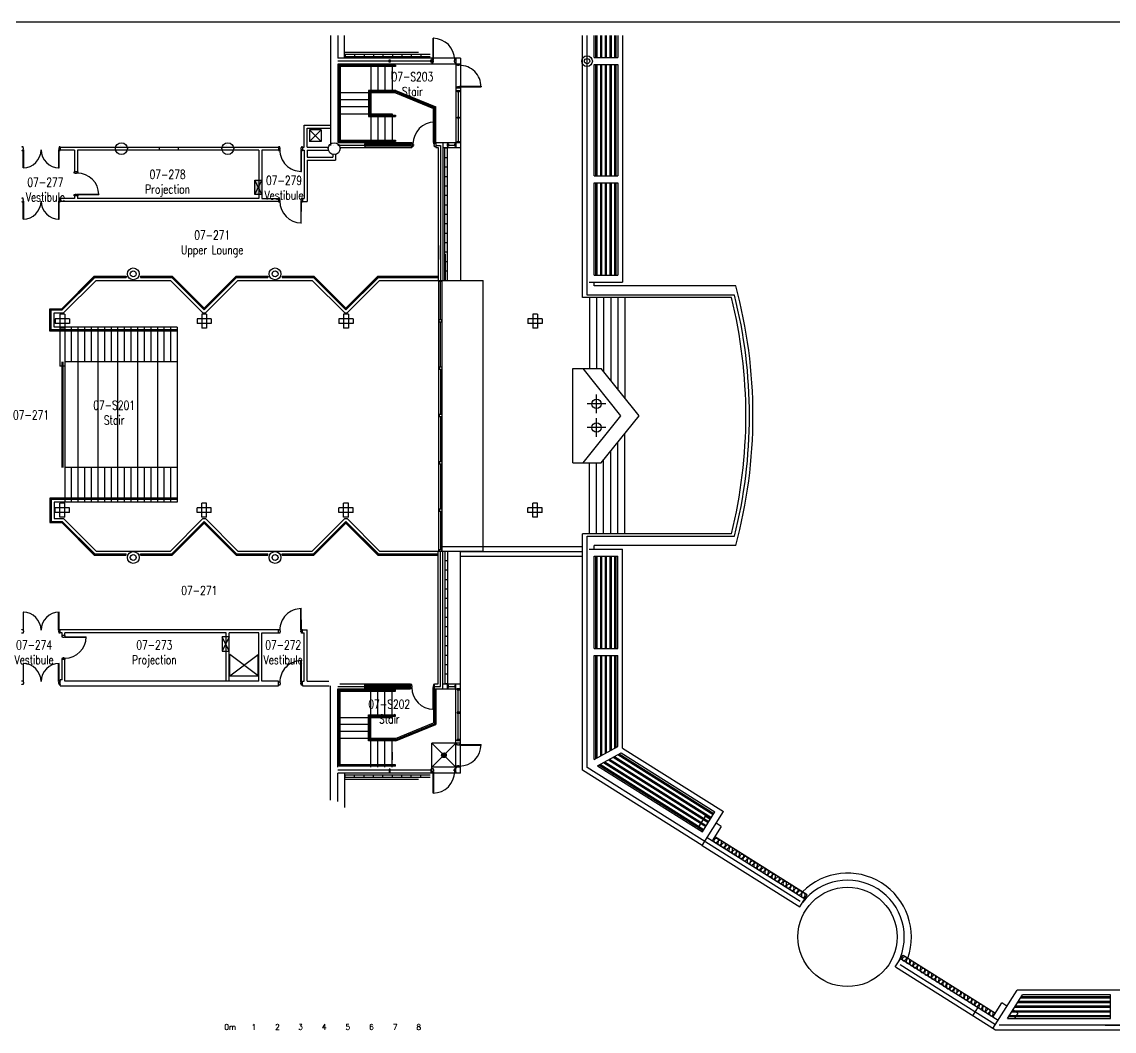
# Model space of a CAD drawing. Extents: x 11182 to 734459, y -1391328 to 152085.
# Drawn here: x 239527 to 285740, y -645199 to -602499 of the extents above; entities that cross this region are included whole.
import ezdxf
from ezdxf.enums import TextEntityAlignment as Align

# ---------------------------------------------------------------- set-up
doc = ezdxf.new("R2010")
doc.units = 0
doc.header["$LTSCALE"] = 500
doc.header["$MEASUREMENT"] = 0
doc.layers.add('0_Defpoints', color=106, linetype='CONTINUOUS', plot=False)
for name, color, linetype in [('0_room_data', 7, 'CONTINUOUS'), ('0_text', 7, 'CONTINUOUS'), ('1_Wall_Exist', 251, 'CONTINUOUS'), ('3_Text', 7, 'CONTINUOUS')]:
    doc.layers.add(name, color=color, linetype=linetype)
doc.styles.add('1_200', font='simplex.shx', dxfattribs={"width": 0.75, "height": 460})
doc.styles.get("Standard").update_dxf_attribs({"font": 'ROMANS', "height": 200})

# ---------------------------------------------------------------- blocks, each defined once
blk = doc.blocks.new('room_data')
at = {"layer": '3_Text', "style": '1_200', "width": 0.75}
for tag, p in [('ROOMNUM', (0, 0)), ('ROOMUSE', (0, -575))]:
    blk.add_attdef(tag, text='', height=345, dxfattribs=at).set_placement(p, align=Align.MIDDLE_CENTER)

msp = doc.modelspace()

# ---------------------------------------------------------------- linework, layer by layer
at = {"layer": '0_Defpoints'}
msp.add_lwpolyline([(214660, -602499), (326423, -602499), (326423, -673783), (214660, -673783)], close=True, dxfattribs=at)
at = {"layer": '1_Wall_Exist'}
for p, q in [((252590, -603078), (252590, -607736)), ((252890, -603078), (252890, -604036)), ((253179, -604036), (253179, -603078)), ((263240, -614161), (263240, -603078)), ((263440, -614061), (263440, -603078)), ((263740, -604011), (263740, -603078)), ((263803, -603078), (263803, -604011)), ((263853, -603078), (263853, -604011)), ((264003, -603078), (264003, -604011)), ((264053, -603078), (264053, -604011)), ((264203, -603078), (264203, -604011)), ((264253, -603078), (264253, -604011)), ((264403, -603078), (264403, -604011)), ((264453, -603078), (264453, -604011)), ((264603, -603078), (264603, -604011)), ((264653, -603078), (264653, -604011)), ((264740, -603078), (264740, -604011)), ((264940, -603078), (264940, -613511)), ((256950, -603196), (256925, -603196)), ((256925, -604136), (256925, -603196)), ((256950, -604110), (256950, -603196)), ((253179, -603786), (256304, -603786)), ((253179, -603786), (256304, -603786)), ((253179, -603861), (256804, -603861)), ((253179, -603961), (256804, -603961)), ((253204, -603861), (253204, -603961)), ((253604, -603861), (253604, -603961)), ((254004, -603861), (254004, -603961)), ((254404, -603861), (254404, -603961)), ((254804, -603861), (254804, -603961)), ((255204, -603861), (255204, -603961)), ((255604, -603861), (255604, -603961)), ((256004, -603861), (256004, -603961)), ((256404, -603861), (256404, -603961)), ((258090, -604036), (252890, -604036)), ((254278, -604161), (252890, -604161)), ((258090, -604286), (252890, -604286)), ((252890, -604286), (252890, -607610)), ((255340, -604336), (252940, -604336)), ((252940, -604336), (252940, -607560)), ((255340, -604361), (252965, -604361)), ((252965, -604361), (252965, -607535)), ((255340, -604386), (252990, -604386)), ((252990, -604386), (252990, -607510)), ((255062, -604161), (254278, -604161)), ((254290, -604286), (254290, -604336)), ((254290, -604386), (254290, -605398)), ((254590, -604286), (254590, -604336)), ((254590, -604386), (254590, -605398)), ((254890, -604286), (254890, -604336)), ((254890, -604386), (254890, -605398)), ((255062, -604212), (255062, -604110)), ((255062, -604110), (255112, -604110)), ((255112, -604212), (255062, -604212)), ((255112, -604110), (255112, -604212)), ((256824, -604161), (255112, -604161)), ((255190, -604286), (255190, -604336)), ((255190, -604386), (255190, -605398)), ((255340, -604336), (255340, -604386)), ((256824, -604212), (256824, -604110)), ((256824, -604110), (256874, -604110)), ((256874, -604212), (256824, -604212)), ((256874, -604036), (256874, -604286)), ((256925, -604085), (256874, -604085)), ((256874, -604085), (256874, -604098)), ((256874, -604110), (256874, -604212)), ((256874, -604225), (256874, -604237)), ((256874, -604237), (256925, -604237)), ((257890, -604286), (256874, -604286)), ((256925, -604110), (256950, -604110)), ((256941, -604136), (256925, -604136)), ((256925, -604237), (256925, -604187)), ((256925, -604187), (256941, -604187)), ((256941, -604187), (256941, -604136)), ((257839, -604136), (257823, -604136)), ((257823, -604136), (257823, -604187)), ((257823, -604187), (257839, -604187)), ((257890, -604085), (257839, -604085)), ((257839, -604085), (257839, -604136)), ((257839, -604187), (257839, -604238)), ((257839, -604238), (257890, -604238)), ((257890, -604036), (257890, -604286)), ((257890, -604098), (257890, -604085)), ((257890, -604238), (257890, -604225)), ((257890, -604286), (257890, -605302)), ((257913, -604337), (257913, -604286)), ((257913, -604286), (257926, -604286)), ((257964, -604337), (257913, -604337)), ((257964, -604353), (257964, -604337)), ((258015, -604353), (257964, -604353)), ((258066, -604337), (258015, -604337)), ((258015, -604337), (258015, -604353)), ((258053, -604286), (258066, -604286)), ((258066, -604286), (258066, -604337)), ((258090, -604036), (258090, -607810)), ((263740, -604011), (264740, -604011)), ((263740, -604311), (264740, -604311)), ((263740, -609011), (263740, -604311)), ((263803, -604311), (263803, -609011)), ((263853, -604311), (263853, -609011)), ((264003, -604311), (264003, -609011)), ((264053, -604311), (264053, -609011)), ((264203, -604311), (264203, -609011)), ((264253, -604311), (264253, -609011)), ((264403, -604311), (264403, -609011)), ((264453, -604311), (264453, -609011)), ((264603, -604311), (264603, -609011)), ((264653, -604311), (264653, -609011)), ((264740, -604311), (264740, -609011)), ((255190, -604924), (255190, -604606)), ((257890, -605302), (257890, -607810)), ((258090, -605302), (257890, -605302)), ((257913, -605302), (257913, -605251)), ((257913, -605251), (257964, -605251)), ((257926, -605302), (257913, -605302)), ((257964, -605251), (257964, -605235)), ((257964, -605235), (258015, -605235)), ((258015, -605235), (258015, -605251)), ((258015, -605251), (258955, -605251)), ((258040, -605251), (258040, -605226)), ((258040, -605226), (258955, -605226)), ((258066, -605302), (258053, -605302)), ((258066, -605251), (258066, -605302)), ((258954, -605226), (258955, -605251)), ((252940, -605498), (252890, -605498)), ((252940, -605798), (252890, -605798)), ((254190, -605498), (252990, -605498)), ((254190, -605798), (252990, -605798)), ((255350, -605398), (254190, -605398)), ((254190, -605398), (254190, -606498)), ((255345, -605423), (254215, -605423)), ((254215, -605423), (254215, -606473)), ((255340, -605448), (254240, -605448)), ((254240, -605448), (254240, -606448)), ((254240, -605498), (254290, -605498)), ((254240, -605798), (254290, -605798)), ((254290, -605448), (254290, -605498)), ((255330, -605498), (254290, -605498)), ((254290, -605498), (254290, -606398)), ((254590, -605448), (254590, -605498)), ((254890, -605448), (254890, -605498)), ((255190, -605448), (255190, -605498)), ((255330, -605498), (256940, -606165)), ((255340, -605448), (256990, -606132)), ((257015, -606115), (255345, -605423)), ((255350, -605398), (257040, -606098)), ((258090, -605416), (257890, -605416)), ((257939, -605466), (257939, -605416)), ((257939, -605416), (258040, -605416)), ((258040, -605466), (257939, -605466)), ((257990, -605466), (257990, -606531)), ((258040, -605416), (258040, -605466)), ((252940, -606098), (252890, -606098)), ((254190, -606098), (252990, -606098)), ((254240, -606098), (254290, -606098)), ((256940, -607610), (256940, -606165)), ((256990, -607610), (256990, -606132)), ((257015, -607610), (257015, -606115)), ((257040, -607610), (257040, -606098)), ((252890, -606398), (252940, -606398)), ((252990, -606398), (254190, -606398)), ((254190, -606498), (255340, -606498)), ((254215, -606473), (255340, -606473)), ((254290, -606398), (254240, -606398)), ((254240, -606448), (255340, -606448)), ((254290, -606398), (255190, -606398)), ((254290, -606398), (254290, -606448)), ((254290, -606498), (254290, -607510)), ((254590, -606398), (254590, -606448)), ((254590, -606498), (254590, -607510)), ((254890, -606398), (254890, -606448)), ((254890, -606498), (254890, -607510)), ((255190, -606398), (255190, -606448)), ((255190, -606498), (255190, -607510)), ((255340, -606448), (255340, -606498)), ((256964, -606746), (256989, -606745)), ((256964, -607659), (256964, -606745)), ((256989, -607685), (256989, -606745)), ((257939, -606581), (257939, -606531)), ((257939, -606531), (258040, -606531)), ((258040, -606581), (257939, -606581)), ((257990, -606581), (257990, -607560)), ((258040, -606531), (258040, -606581)), ((251477, -607799), (251477, -606874)), ((251477, -606874), (252590, -606874)), ((251602, -607799), (251602, -606999)), ((251602, -606999), (252590, -606999)), ((251690, -607061), (252190, -607561)), ((251690, -607561), (252190, -607061)), ((251690, -607061), (251690, -607561)), ((252190, -607061), (251690, -607061)), ((252190, -607061), (252190, -607561)), ((252190, -607561), (251690, -607561)), ((252890, -607610), (256024, -607610)), ((252940, -607560), (255340, -607560)), ((252965, -607535), (255340, -607535)), ((252990, -607510), (255340, -607510)), ((254040, -607610), (254040, -607810)), ((254040, -607761), (254040, -607659)), ((254040, -607659), (254090, -607659)), ((254090, -607659), (255974, -607659)), ((254090, -607659), (254090, -607761)), ((254290, -607560), (254290, -607610)), ((254590, -607560), (254590, -607610)), ((254890, -607560), (254890, -607610)), ((255190, -607560), (255190, -607610)), ((255340, -607510), (255340, -607560)), ((255974, -607761), (255974, -607659)), ((255974, -607659), (256024, -607659)), ((256024, -607610), (256024, -607810)), ((256024, -607647), (256024, -607634)), ((256024, -607634), (256075, -607634)), ((256024, -607659), (256024, -607761)), ((256075, -607634), (256075, -607685)), ((256075, -607685), (256091, -607685)), ((256091, -607685), (256091, -607736)), ((256940, -607610), (258090, -607610)), ((256989, -607659), (256964, -607659)), ((256973, -607736), (256973, -607685)), ((256973, -607685), (256989, -607685)), ((256989, -607634), (257040, -607634)), ((257040, -607610), (257040, -607810)), ((257040, -607634), (257040, -607647)), ((257340, -607610), (257340, -613436)), ((257529, -607610), (257529, -607810)), ((257529, -607761), (257529, -607659)), ((257529, -607659), (257579, -607659)), ((257579, -607659), (257579, -607761)), ((257840, -607761), (257840, -607659)), ((257840, -607659), (257890, -607659)), ((257890, -607659), (257890, -607761)), ((257939, -607610), (257939, -607560)), ((257939, -607560), (258040, -607560)), ((258040, -607610), (257939, -607610)), ((258040, -607560), (258040, -607610)), ((239578, -607785), (239527, -607785)), ((239527, -607785), (239527, -607798)), ((239527, -607925), (239527, -607937)), ((239527, -607937), (239578, -607937)), ((239578, -607836), (239578, -607785)), ((239594, -607836), (239578, -607836)), ((239578, -607937), (239578, -607887)), ((239578, -607887), (239594, -607887)), ((239578, -608674), (239578, -607912)), ((239578, -607912), (239599, -607912)), ((239594, -607887), (239594, -607836)), ((239599, -607912), (239599, -608674)), ((241102, -607912), (241081, -607912)), ((241081, -607912), (241081, -608674)), ((241102, -607836), (241085, -607836)), ((241085, -607836), (241085, -607887)), ((241085, -607887), (241102, -607887)), ((241153, -607785), (241102, -607785)), ((241102, -607785), (241102, -607836)), ((241102, -608674), (241102, -607887)), ((241102, -607938), (241153, -607938)), ((241152, -607799), (241152, -607924)), ((241152, -607799), (250386, -607799)), ((241752, -607924), (241152, -607924)), ((241153, -607798), (241153, -607785)), ((241153, -607938), (241153, -607925)), ((241752, -607924), (241752, -608845)), ((241877, -607924), (241877, -608845)), ((249552, -607924), (241877, -607924)), ((245340, -607799), (245340, -607924)), ((246140, -607799), (246140, -607924)), ((249552, -607924), (249552, -609974)), ((250386, -607924), (249677, -607924)), ((249677, -607924), (249677, -609974)), ((250437, -607785), (250386, -607785)), ((250386, -607785), (250386, -607798)), ((250386, -607799), (250386, -607924)), ((250386, -607925), (250386, -607937)), ((250386, -607937), (250437, -607937)), ((250437, -607836), (250437, -607785)), ((250453, -607836), (250437, -607836)), ((250437, -607937), (250437, -607887)), ((250437, -607887), (250453, -607887)), ((250453, -607887), (250453, -607836)), ((251352, -607912), (251326, -607912)), ((251326, -607912), (251326, -608826)), ((251352, -607836), (251335, -607836)), ((251335, -607836), (251335, -607887)), ((251335, -607887), (251352, -607887)), ((251402, -607785), (251352, -607785)), ((251352, -607785), (251352, -607836)), ((251352, -608826), (251352, -607887)), ((251352, -607938), (251402, -607938)), ((251402, -607798), (251402, -607785)), ((251402, -607799), (251477, -607799)), ((251402, -607799), (251402, -607924)), ((251402, -607924), (251477, -607924)), ((251402, -607938), (251402, -607925)), ((251477, -607924), (251477, -609974)), ((251602, -607799), (252513, -607799)), ((251602, -607924), (251602, -608224)), ((251602, -607924), (252513, -607924)), ((252677, -608108), (252677, -608224)), ((252802, -608108), (252802, -608349)), ((252890, -607710), (254040, -607710)), ((252978, -607810), (256024, -607810)), ((255974, -607761), (254040, -607761)), ((254090, -607710), (255974, -607710)), ((256024, -607761), (255974, -607761)), ((256024, -607787), (256024, -607774)), ((256075, -607787), (256024, -607787)), ((256091, -607736), (256075, -607736)), ((256075, -607736), (256075, -607787)), ((256989, -607736), (256973, -607736)), ((256989, -607786), (256989, -607736)), ((257040, -607786), (256989, -607786)), ((257040, -607735), (257240, -607735)), ((257040, -607774), (257040, -607786)), ((257040, -607810), (257140, -607810)), ((257140, -607810), (257140, -613436)), ((257240, -607735), (257240, -613436)), ((257340, -607810), (258090, -607810)), ((257429, -613436), (257429, -607810)), ((257429, -607836), (257529, -607836)), ((257579, -607761), (257529, -607761)), ((257529, -613436), (257529, -607810)), ((257579, -607710), (257840, -607710)), ((257890, -607761), (257840, -607761)), ((258090, -607810), (258090, -613436)), ((251602, -608224), (252677, -608224)), ((251602, -608349), (252802, -608349)), ((251602, -608349), (251602, -610099)), ((257429, -608236), (257529, -608236)), ((239599, -608674), (239578, -608674)), ((241081, -608674), (241102, -608674)), ((241738, -608896), (241738, -608845)), ((241738, -608845), (241751, -608845)), ((241789, -608896), (241738, -608896)), ((241877, -608845), (241752, -608845)), ((241789, -608912), (241789, -608896)), ((241840, -608912), (241789, -608912)), ((241891, -608896), (241840, -608896)), ((241840, -608896), (241840, -608912)), ((241878, -608845), (241891, -608845)), ((241891, -608845), (241891, -608896)), ((251326, -608826), (251352, -608826)), ((257429, -608636), (257529, -608636)), ((257429, -609036), (257529, -609036)), ((263740, -609011), (264740, -609011)), ((249377, -609799), (249377, -609199)), ((249377, -609199), (249677, -609199)), ((249677, -609799), (249377, -609199)), ((249377, -609799), (249677, -609199)), ((249677, -609199), (249677, -609799)), ((257429, -609436), (257529, -609436)), ((263740, -609311), (264740, -609311)), ((263740, -613211), (263740, -609311)), ((263803, -609311), (263803, -613211)), ((263853, -609311), (263853, -613211)), ((264003, -609311), (264003, -613211)), ((264053, -609311), (264053, -613211)), ((264203, -609311), (264203, -613211)), ((264253, -609311), (264253, -613211)), ((264403, -609311), (264403, -613211)), ((264453, -609311), (264453, -613211)), ((264603, -609311), (264603, -613211)), ((264653, -609311), (264653, -613211)), ((264740, -609311), (264740, -613211)), ((239578, -609960), (239527, -609960)), ((239527, -609960), (239527, -609973)), ((239578, -610011), (239578, -609960)), ((239594, -610011), (239578, -610011)), ((239594, -610062), (239594, -610011)), ((241102, -610011), (241085, -610011)), ((241085, -610011), (241085, -610062)), ((241152, -609960), (241102, -609960)), ((241102, -609960), (241102, -610011)), ((241152, -609973), (241152, -609960)), ((241752, -609974), (241152, -609974)), ((241152, -609974), (241152, -610099)), ((241739, -609861), (241739, -609810)), ((241739, -609810), (241789, -609810)), ((241752, -609861), (241739, -609861)), ((241752, -609861), (241752, -609974)), ((241877, -609861), (241752, -609861)), ((241789, -609810), (241789, -609794)), ((241789, -609794), (241840, -609794)), ((241840, -609794), (241840, -609810)), ((241840, -609810), (242780, -609810)), ((241866, -609810), (241866, -609785)), ((241866, -609785), (242780, -609785)), ((241877, -609861), (241877, -609974)), ((249552, -609974), (241877, -609974)), ((241891, -609861), (241878, -609861)), ((241891, -609810), (241891, -609861)), ((242780, -609785), (242780, -609810)), ((249677, -609799), (249377, -609799)), ((249677, -609974), (250386, -609974)), ((250437, -609960), (250386, -609960)), ((250386, -609960), (250386, -609973)), ((250386, -609974), (250386, -610099)), ((250437, -610011), (250437, -609960)), ((250453, -610011), (250437, -610011)), ((250453, -610061), (250453, -610011)), ((251352, -610011), (251335, -610011)), ((251335, -610011), (251335, -610062)), ((251402, -609960), (251352, -609960)), ((251352, -609960), (251352, -610011)), ((251402, -609973), (251402, -609960)), ((251402, -609974), (251402, -610099)), ((251402, -609974), (251477, -609974)), ((257429, -609836), (257529, -609836)), ((239527, -610100), (239527, -610112)), ((239527, -610112), (239578, -610112)), ((239578, -610112), (239578, -610062)), ((239578, -610062), (239594, -610062)), ((239578, -610849), (239578, -610087)), ((239578, -610087), (239599, -610087)), ((239599, -610087), (239599, -610849)), ((241102, -610087), (241080, -610087)), ((241080, -610087), (241080, -610849)), ((241085, -610062), (241102, -610062)), ((241102, -610849), (241102, -610062)), ((241102, -610113), (241152, -610113)), ((250386, -610099), (241152, -610099)), ((241152, -610113), (241152, -610100)), ((250386, -610099), (250386, -610112)), ((250386, -610112), (250437, -610112)), ((250437, -610112), (250437, -610061)), ((250437, -610061), (250453, -610061)), ((251352, -610087), (251326, -610087)), ((251326, -610087), (251326, -611001)), ((251335, -610062), (251352, -610062)), ((251351, -611001), (251352, -610062)), ((251352, -610113), (251402, -610113)), ((251402, -610099), (251602, -610099)), ((251402, -610113), (251402, -610100)), ((257429, -610236), (257529, -610236)), ((239599, -610849), (239578, -610849)), ((241080, -610849), (241102, -610849)), ((257429, -610636), (257529, -610636)), ((251326, -611001), (251351, -611001)), ((257429, -611036), (257529, -611036)), ((257429, -611436), (257529, -611436)), ((257429, -611836), (257529, -611836)), ((257240, -612555), (257240, -611955)), ((257240, -612555), (257240, -611955)), ((257429, -612236), (257529, -612236)), ((257429, -612636), (257529, -612636)), ((257440, -612324), (257440, -613436)), ((257429, -613036), (257529, -613036)), ((263740, -613211), (264740, -613211)), ((241217, -614636), (242592, -613261)), ((241228, -614661), (242603, -613286)), ((241238, -614686), (242613, -613311)), ((241290, -614811), (242665, -613436)), ((242592, -613261), (243940, -613261)), ((242603, -613286), (243940, -613286)), ((242613, -613311), (243940, -613311)), ((242665, -613436), (245815, -613436)), ((243940, -613261), (243940, -613311)), ((244540, -613261), (244540, -613311)), ((244540, -613261), (245887, -613261)), ((244540, -613286), (245877, -613286)), ((244540, -613311), (245867, -613311)), ((247190, -614811), (245815, -613436)), ((247240, -614685), (245867, -613311)), ((245877, -613286), (247240, -614649)), ((247240, -614614), (245887, -613261)), ((247240, -614614), (248592, -613261)), ((247240, -614649), (248603, -613286)), ((247240, -614685), (248613, -613311)), ((247290, -614811), (248665, -613436)), ((248592, -613261), (249940, -613261)), ((248603, -613286), (249940, -613286)), ((248613, -613311), (249940, -613311)), ((248665, -613436), (251815, -613436)), ((249940, -613261), (249940, -613311)), ((250540, -613261), (250540, -613311)), ((250540, -613261), (251887, -613261)), ((250540, -613286), (251877, -613286)), ((250540, -613311), (251867, -613311)), ((253190, -614811), (251815, -613436)), ((253240, -614685), (251867, -613311)), ((251877, -613286), (253240, -614649)), ((253240, -614614), (251887, -613261)), ((253240, -614614), (254592, -613261)), ((253240, -614649), (254603, -613286)), ((253240, -614685), (254613, -613311)), ((253290, -614811), (254665, -613436)), ((254592, -613261), (257140, -613261)), ((254603, -613286), (257140, -613286)), ((254613, -613311), (257140, -613311)), ((254665, -613436), (257140, -613436)), ((257140, -613436), (257340, -613436)), ((257165, -624886), (257165, -613436)), ((257189, -613486), (257189, -613436)), ((257189, -613436), (257291, -613436)), ((257291, -613486), (257189, -613486)), ((257240, -615111), (257240, -613486)), ((257291, -613436), (257291, -613486)), ((257315, -624886), (257315, -613436)), ((257340, -613436), (258090, -613436)), ((257440, -613436), (259040, -613436)), ((259040, -624886), (259040, -613436)), ((263532, -613511), (264940, -613511)), ((263740, -613671), (263740, -613511)), ((269730, -613671), (263740, -613671)), ((269547, -614161), (263240, -614161)), ((269677, -614061), (263440, -614061)), ((263540, -614161), (263540, -617161)), ((263840, -614161), (263840, -617161)), ((264140, -614161), (264140, -617286)), ((264440, -614161), (264440, -617661)), ((264740, -614161), (264740, -618036)), ((265040, -614161), (265040, -618411)), ((240715, -614636), (241217, -614636)), ((240715, -615586), (240715, -614636)), ((240740, -615561), (240740, -614661)), ((240740, -614661), (241228, -614661)), ((240765, -614686), (241238, -614686)), ((240765, -615536), (240765, -614686)), ((240890, -614811), (241290, -614811)), ((240890, -615411), (240890, -614811)), ((240940, -615061), (240940, -615261)), ((241540, -615061), (240940, -615061)), ((240940, -615061), (240940, -615261)), ((241140, -614861), (241140, -615461)), ((241340, -614861), (241140, -614861)), ((241340, -614861), (241340, -615461)), ((241540, -615061), (241540, -615261)), ((246940, -615061), (246940, -615261)), ((247540, -615061), (246940, -615061)), ((246940, -615061), (246940, -615261)), ((247140, -614861), (247140, -615461)), ((247340, -614861), (247140, -614861)), ((247190, -614811), (247290, -614811)), ((247340, -614861), (247340, -615461)), ((247540, -615061), (247540, -615261)), ((252940, -615061), (252940, -615261)), ((253540, -615061), (252940, -615061)), ((252940, -615061), (252940, -615261)), ((253140, -614861), (253140, -615461)), ((253340, -614861), (253140, -614861)), ((253190, -614811), (253290, -614811)), ((253340, -614861), (253340, -615461)), ((253540, -615061), (253540, -615261)), ((260940, -615061), (260940, -615261)), ((261540, -615061), (260940, -615061)), ((260940, -615061), (260940, -615261)), ((261140, -614861), (261140, -615461)), ((261340, -614861), (261140, -614861)), ((261340, -614861), (261340, -615461)), ((261540, -615061), (261540, -615261)), ((246100, -615536), (240765, -615536)), ((246100, -615411), (240890, -615411)), ((241540, -615261), (240940, -615261)), ((241140, -615461), (241140, -617061)), ((241340, -615461), (241140, -615461)), ((241340, -615411), (241340, -622827)), ((241340, -615461), (241340, -617061)), ((241620, -615411), (241620, -616887)), ((241900, -615411), (241900, -616887)), ((242180, -615411), (242180, -616887)), ((242460, -615411), (242460, -616887)), ((242740, -615411), (242740, -616887)), ((243020, -615411), (243020, -616887)), ((243300, -615411), (243300, -616887)), ((243580, -615411), (243580, -616887)), ((243860, -615411), (243860, -616887)), ((244140, -615411), (244140, -616887)), ((244420, -615411), (244420, -616887)), ((244700, -615411), (244700, -616887)), ((244980, -615411), (244980, -616887)), ((245260, -615411), (245260, -616887)), ((245540, -615411), (245540, -616887)), ((245820, -615411), (245820, -616887)), ((246100, -615411), (246100, -622827)), ((247540, -615261), (246940, -615261)), ((247340, -615461), (247140, -615461)), ((253540, -615261), (252940, -615261)), ((253340, -615461), (253140, -615461)), ((257189, -615211), (257189, -615111)), ((257291, -615111), (257189, -615111)), ((257291, -615211), (257189, -615211)), ((257240, -617111), (257240, -615211)), ((257291, -615211), (257291, -615111)), ((261540, -615261), (260940, -615261)), ((261340, -615461), (261140, -615461)), ((246100, -615586), (240715, -615586)), ((246100, -615561), (240740, -615561)), ((241215, -616887), (241215, -621352)), ((241240, -616887), (241240, -621352)), ((241265, -616887), (241265, -621352)), ((246100, -616887), (241340, -616887)), ((241900, -616887), (241900, -621352)), ((242740, -616887), (242740, -621352)), ((243580, -616887), (243580, -621352)), ((244420, -616887), (244420, -621352)), ((245260, -616887), (245260, -621352)), ((241340, -617061), (241140, -617061)), ((257291, -617111), (257189, -617111)), ((257189, -617111), (257189, -617211)), ((257291, -617211), (257189, -617211)), ((257240, -617211), (257240, -619111)), ((257291, -617111), (257291, -617211)), ((262840, -617161), (264040, -617161)), ((262840, -621161), (262840, -617161)), ((264871, -619161), (263271, -617161)), ((265640, -619161), (264040, -617161)), ((263840, -619053), (263840, -618270)), ((264231, -618661), (263448, -618661)), ((257291, -619111), (257189, -619111)), ((257189, -619111), (257189, -619211)), ((257291, -619211), (257189, -619211)), ((257240, -619211), (257240, -621111)), ((257291, -619111), (257291, -619211)), ((263271, -621161), (264871, -619161)), ((264040, -621161), (265640, -619161)), ((246100, -619453), (246100, -619453)), ((264231, -619661), (263448, -619661)), ((263840, -620053), (263840, -619270)), ((265040, -624161), (265040, -619911)), ((264740, -624161), (264740, -620286)), ((264140, -624161), (264140, -621036)), ((264440, -624161), (264440, -620661)), ((246100, -621352), (241340, -621352)), ((241620, -621352), (241620, -622827)), ((241900, -621352), (241900, -622827)), ((242180, -621352), (242180, -622827)), ((242460, -621352), (242460, -622827)), ((242740, -621352), (242740, -622827)), ((243020, -621352), (243020, -622827)), ((243300, -621352), (243300, -622827)), ((243580, -621352), (243580, -622827)), ((243860, -621352), (243860, -622827)), ((244140, -621352), (244140, -622827)), ((244420, -621352), (244420, -622827)), ((244700, -621352), (244700, -622827)), ((244980, -621352), (244980, -622827)), ((245260, -621352), (245260, -622827)), ((245540, -621352), (245540, -622827)), ((245820, -621352), (245820, -622827)), ((257291, -621111), (257189, -621111)), ((257189, -621111), (257189, -621211)), ((257291, -621211), (257189, -621211)), ((257240, -621211), (257240, -623111)), ((257291, -621111), (257291, -621211)), ((262840, -621161), (264040, -621161)), ((263540, -624161), (263540, -621161)), ((263840, -624161), (263840, -621161)), ((240715, -622652), (240715, -623686)), ((246100, -622652), (240715, -622652)), ((246100, -622677), (240740, -622677)), ((240740, -622677), (240740, -623661)), ((240765, -622702), (240765, -623636)), ((246100, -622702), (240765, -622702)), ((246100, -622827), (240890, -622827)), ((240890, -622827), (240890, -623511)), ((241140, -623461), (241140, -622861)), ((241340, -622861), (241140, -622861)), ((241340, -623461), (241340, -622861)), ((247140, -623461), (247140, -622861)), ((247340, -622861), (247140, -622861)), ((247340, -623461), (247340, -622861)), ((253140, -623461), (253140, -622861)), ((253340, -622861), (253140, -622861)), ((253340, -623461), (253340, -622861)), ((261140, -623461), (261140, -622861)), ((261340, -622861), (261140, -622861)), ((261340, -623461), (261340, -622861)), ((240940, -623261), (240940, -623061)), ((241540, -623061), (240940, -623061)), ((240940, -623261), (240940, -623061)), ((241540, -623261), (240940, -623261)), ((241540, -623261), (241540, -623061)), ((246940, -623261), (246940, -623061)), ((247540, -623061), (246940, -623061)), ((246940, -623261), (246940, -623061)), ((247540, -623261), (246940, -623261)), ((247540, -623261), (247540, -623061)), ((252940, -623261), (252940, -623061)), ((253540, -623061), (252940, -623061)), ((252940, -623261), (252940, -623061)), ((253540, -623261), (252940, -623261)), ((253540, -623261), (253540, -623061)), ((257189, -623111), (257189, -623211)), ((257291, -623111), (257189, -623111)), ((257291, -623211), (257189, -623211)), ((257240, -623211), (257240, -624836)), ((257291, -623111), (257291, -623211)), ((260940, -623261), (260940, -623061)), ((261540, -623061), (260940, -623061)), ((260940, -623261), (260940, -623061)), ((261540, -623261), (260940, -623261)), ((261540, -623261), (261540, -623061)), ((240715, -623686), (241217, -623686)), ((240740, -623661), (241228, -623661)), ((240765, -623636), (241238, -623636)), ((240890, -623511), (241290, -623511)), ((241340, -623461), (241140, -623461)), ((241217, -623686), (242592, -625061)), ((241228, -623661), (242603, -625036)), ((241238, -623636), (242613, -625011)), ((241290, -623511), (242665, -624886)), ((247190, -623511), (245815, -624886)), ((247240, -623638), (245867, -625011)), ((245877, -625036), (247240, -623673)), ((247240, -623709), (245887, -625061)), ((247340, -623461), (247140, -623461)), ((247190, -623511), (247290, -623511)), ((247240, -623638), (248613, -625011)), ((247240, -623673), (248603, -625036)), ((247240, -623709), (248592, -625061)), ((247290, -623511), (248665, -624886)), ((253190, -623511), (251815, -624886)), ((253240, -623638), (251867, -625011)), ((251877, -625036), (253240, -623673)), ((253240, -623709), (251887, -625061)), ((253340, -623461), (253140, -623461)), ((253190, -623511), (253290, -623511)), ((253240, -623638), (254613, -625011)), ((253240, -623673), (254603, -625036)), ((253240, -623709), (254592, -625061)), ((253290, -623511), (254665, -624886)), ((261340, -623461), (261140, -623461)), ((263240, -634161), (263240, -624161)), ((269547, -624161), (263240, -624161)), ((263440, -634051), (263440, -624261)), ((263440, -624261), (269677, -624261)), ((257315, -624701), (263240, -624701)), ((269730, -624651), (263740, -624651)), ((263740, -624811), (263740, -624651)), ((242592, -625061), (243940, -625061)), ((242603, -625036), (243940, -625036)), ((242613, -625011), (243940, -625011)), ((242665, -624886), (245815, -624886)), ((243940, -625061), (243940, -625011)), ((244540, -625011), (245867, -625011)), ((244540, -625061), (244540, -625011)), ((244540, -625036), (245877, -625036)), ((244540, -625061), (245887, -625061)), ((248592, -625061), (249940, -625061)), ((248603, -625036), (249940, -625036)), ((248613, -625011), (249940, -625011)), ((248665, -624886), (251815, -624886)), ((249940, -625061), (249940, -625011)), ((250540, -625011), (251867, -625011)), ((250540, -625061), (250540, -625011)), ((250540, -625036), (251877, -625036)), ((250540, -625061), (251887, -625061)), ((254592, -625061), (257140, -625061)), ((254603, -625036), (257140, -625036)), ((254613, -625011), (257140, -625011)), ((254665, -624886), (257140, -624886)), ((257140, -630512), (257140, -624886)), ((257140, -624886), (257340, -624886)), ((257291, -624836), (257189, -624836)), ((257189, -624836), (257189, -624886)), ((257189, -624886), (257291, -624886)), ((257240, -630612), (257240, -624886)), ((257291, -624886), (257291, -624836)), ((257340, -630712), (257340, -624886)), ((257340, -624886), (258090, -624886)), ((257429, -624886), (257429, -630512)), ((257440, -624886), (259040, -624886)), ((257440, -625999), (257440, -624886)), ((257529, -624886), (257529, -630512)), ((258090, -630512), (258090, -624886)), ((258090, -624901), (263240, -624901)), ((258090, -625101), (263240, -625101)), ((263532, -624811), (264940, -624811)), ((263740, -629011), (263740, -625111)), ((263740, -625111), (264740, -625111)), ((263803, -625111), (263803, -629011)), ((263853, -625111), (263853, -629011)), ((264003, -625111), (264003, -629011)), ((264053, -625111), (264053, -629011)), ((264203, -625111), (264203, -629011)), ((264253, -625111), (264253, -629011)), ((264403, -625111), (264403, -629011)), ((264453, -625111), (264453, -629011)), ((264603, -625111), (264603, -629011)), ((264653, -625111), (264653, -629011)), ((264740, -629011), (264740, -625111)), ((264940, -633222), (264940, -624811)), ((257429, -625286), (257529, -625286)), ((257429, -625686), (257529, -625686)), ((257429, -626086), (257529, -626086)), ((257429, -626486), (257529, -626486)), ((257429, -626886), (257529, -626886)), ((239599, -627474), (239578, -627474)), ((239578, -627474), (239578, -628236)), ((239599, -628236), (239599, -627474)), ((241080, -627474), (241102, -627474)), ((241080, -628236), (241080, -627474)), ((241102, -628261), (241102, -627474)), ((251326, -628236), (251326, -627321)), ((251352, -628261), (251351, -627321)), ((257429, -627286), (257529, -627286)), ((257429, -627686), (257529, -627686)), ((239527, -628223), (239527, -628210)), ((239527, -628210), (239578, -628210)), ((239527, -628363), (239527, -628350)), ((239578, -628363), (239527, -628363)), ((239578, -628210), (239578, -628261)), ((239578, -628236), (239599, -628236)), ((239578, -628261), (239594, -628261)), ((239594, -628312), (239578, -628312)), ((239578, -628312), (239578, -628363)), ((239594, -628261), (239594, -628312)), ((241102, -628236), (241080, -628236)), ((241085, -628312), (241085, -628261)), ((241085, -628261), (241102, -628261)), ((241102, -628312), (241085, -628312)), ((241102, -628210), (241152, -628210)), ((241102, -628363), (241102, -628312)), ((241152, -628363), (241102, -628363)), ((241152, -628210), (241152, -628223)), ((241152, -628349), (241152, -628224)), ((250386, -628224), (241152, -628224)), ((241227, -628349), (241152, -628349)), ((241152, -628350), (241152, -628363)), ((241227, -628461), (241214, -628461)), ((241214, -628461), (241214, -628512)), ((241227, -628461), (241227, -628349)), ((241352, -628461), (241227, -628461)), ((241352, -628461), (241352, -628349)), ((248177, -628349), (241352, -628349)), ((241366, -628461), (241353, -628461)), ((241366, -628512), (241366, -628461)), ((248177, -630399), (248177, -628349)), ((249552, -628349), (248302, -628349)), ((248302, -630399), (248302, -628349)), ((249552, -630399), (249552, -628349)), ((249677, -630399), (249677, -628349)), ((249677, -628349), (250386, -628349)), ((250386, -628223), (250386, -628210)), ((250386, -628210), (250437, -628210)), ((250386, -628349), (250386, -628224)), ((250386, -628363), (250386, -628350)), ((250437, -628363), (250386, -628363)), ((250437, -628210), (250437, -628261)), ((250437, -628261), (250453, -628261)), ((250453, -628312), (250437, -628312)), ((250437, -628312), (250437, -628363)), ((250453, -628261), (250453, -628312)), ((251352, -628236), (251326, -628236)), ((251335, -628312), (251335, -628261)), ((251335, -628261), (251352, -628261)), ((251352, -628312), (251335, -628312)), ((251352, -628210), (251402, -628210)), ((251352, -628363), (251352, -628312)), ((251402, -628363), (251352, -628363)), ((251402, -628210), (251402, -628223)), ((251402, -628224), (251602, -628224)), ((251402, -628349), (251402, -628224)), ((251402, -628349), (251477, -628349)), ((251402, -628350), (251402, -628363)), ((251477, -630399), (251477, -628349)), ((251602, -630399), (251602, -628224)), ((257429, -628086), (257529, -628086)), ((257429, -628486), (257529, -628486)), ((241214, -628512), (241265, -628512)), ((241265, -628512), (241265, -628528)), ((241265, -628528), (241315, -628528)), ((241315, -628528), (241315, -628512)), ((241315, -628512), (242255, -628512)), ((241341, -628512), (241341, -628538)), ((241341, -628538), (242255, -628538)), ((242255, -628538), (242255, -628512)), ((248302, -628524), (248002, -628524)), ((248002, -628524), (248002, -629124)), ((248302, -628524), (248002, -629124)), ((248302, -629124), (248002, -628524)), ((248302, -629124), (248302, -628524)), ((257429, -628886), (257529, -628886)), ((241315, -629410), (241264, -629410)), ((241264, -629410), (241264, -629427)), ((241315, -629427), (241315, -629410)), ((248002, -629124), (248302, -629124)), ((248327, -630161), (249527, -629261)), ((248327, -630161), (248327, -629261)), ((249527, -630161), (248327, -629261)), ((249527, -630161), (249527, -629261)), ((257429, -629286), (257529, -629286)), ((263740, -629011), (264740, -629011)), ((263740, -629311), (264740, -629311)), ((263740, -633705), (263740, -629311)), ((263803, -629311), (263803, -633671)), ((263853, -629311), (263853, -633643)), ((264003, -629311), (264003, -633562)), ((264053, -629311), (264053, -633535)), ((264203, -629311), (264203, -633453)), ((264253, -629311), (264253, -633426)), ((264403, -629311), (264403, -633344)), ((264453, -629311), (264453, -633317)), ((264603, -629311), (264603, -633235)), ((264653, -629311), (264653, -633208)), ((264740, -633161), (264740, -629311)), ((239599, -629649), (239578, -629649)), ((239578, -629649), (239578, -630411)), ((239599, -630411), (239599, -629649)), ((241081, -629649), (241102, -629649)), ((241081, -630411), (241081, -629649)), ((241102, -630436), (241102, -629649)), ((241264, -629427), (241213, -629427)), ((241213, -629427), (241213, -629477)), ((241213, -629477), (241226, -629477)), ((241227, -630339), (241227, -629477)), ((241352, -629477), (241227, -629477)), ((241366, -629427), (241315, -629427)), ((241352, -630399), (241352, -629477)), ((241353, -629477), (241366, -629477)), ((241366, -629477), (241366, -629427)), ((251326, -629527), (251352, -629526)), ((251326, -630441), (251326, -629526)), ((251352, -630466), (251352, -629526)), ((257429, -629686), (257529, -629686)), ((241152, -630584), (241152, -630339)), ((241227, -630339), (241152, -630339)), ((248327, -630161), (249527, -630161)), ((257429, -630086), (257529, -630086)), ((239527, -630398), (239527, -630385)), ((239527, -630385), (239578, -630385)), ((239527, -630538), (239527, -630525)), ((239578, -630538), (239527, -630538)), ((239578, -630385), (239578, -630436)), ((239578, -630411), (239599, -630411)), ((239578, -630436), (239594, -630436)), ((239594, -630487), (239578, -630487)), ((239578, -630487), (239578, -630538)), ((239594, -630436), (239594, -630487)), ((241102, -630411), (241081, -630411)), ((241085, -630487), (241085, -630436)), ((241085, -630436), (241102, -630436)), ((241102, -630487), (241085, -630487)), ((241102, -630385), (241153, -630385)), ((241102, -630538), (241102, -630487)), ((241153, -630538), (241102, -630538)), ((241152, -630584), (250386, -630584)), ((241153, -630385), (241153, -630398)), ((241153, -630525), (241153, -630538)), ((249552, -630399), (241352, -630399)), ((250386, -630399), (249677, -630399)), ((250386, -630584), (250386, -630399)), ((250386, -630428), (250386, -630415)), ((250386, -630415), (250437, -630415)), ((250386, -630568), (250386, -630555)), ((250437, -630568), (250386, -630568)), ((250437, -630415), (250437, -630466)), ((250437, -630466), (250454, -630466)), ((250454, -630517), (250437, -630517)), ((250437, -630517), (250437, -630568)), ((250454, -630466), (250454, -630517)), ((251352, -630441), (251326, -630441)), ((251335, -630517), (251335, -630466)), ((251335, -630466), (251352, -630466)), ((251352, -630517), (251335, -630517)), ((251352, -630415), (251402, -630415)), ((251352, -630568), (251352, -630517)), ((251402, -630568), (251352, -630568)), ((251402, -630584), (251402, -630399)), ((251402, -630399), (251477, -630399)), ((251402, -630415), (251402, -630428)), ((251402, -630555), (251402, -630568)), ((251402, -630584), (252527, -630584)), ((251602, -630399), (252513, -630399)), ((252590, -635429), (252590, -630586)), ((252890, -630612), (254040, -630612)), ((252890, -634036), (252890, -630712)), ((252890, -630712), (255974, -630712)), ((252940, -633986), (252940, -630762)), ((252940, -630762), (255340, -630762)), ((252965, -630787), (255340, -630787)), ((252978, -630512), (255974, -630512)), ((254040, -630712), (254040, -630512)), ((254040, -630562), (254040, -630663)), ((254090, -630562), (254040, -630562)), ((254040, -630663), (254090, -630663)), ((254090, -630562), (255924, -630562)), ((254090, -630663), (254090, -630562)), ((254090, -630612), (255924, -630612)), ((254090, -630663), (255924, -630663)), ((254290, -630762), (254290, -630712)), ((254590, -630762), (254590, -630712)), ((254890, -630762), (254890, -630712)), ((255190, -630762), (255190, -630712)), ((255340, -630812), (255340, -630762)), ((255924, -630562), (255924, -630663)), ((255974, -630562), (255924, -630562)), ((255924, -630663), (255974, -630663)), ((255974, -630712), (255974, -630512)), ((256025, -630536), (255974, -630536)), ((255974, -630536), (255974, -630549)), ((255974, -630663), (255974, -630562)), ((255974, -630676), (255974, -630688)), ((255974, -630688), (256025, -630688)), ((256025, -630587), (256025, -630536)), ((256041, -630587), (256025, -630587)), ((256025, -630688), (256025, -630638)), ((256025, -630638), (256041, -630638)), ((256041, -630638), (256041, -630587)), ((256939, -630663), (256914, -630663)), ((256914, -630663), (256914, -631577)), ((256939, -630587), (256923, -630587)), ((256923, -630587), (256923, -630638)), ((256923, -630638), (256939, -630638)), ((256990, -630536), (256939, -630536)), ((256939, -630536), (256939, -630587)), ((256939, -631577), (256939, -630638)), ((256939, -630689), (256990, -630689)), ((256940, -630712), (256940, -632157)), ((256990, -630512), (257140, -630512)), ((256990, -630712), (256990, -630514)), ((256990, -630549), (256990, -630536)), ((256990, -630612), (257240, -630612)), ((256990, -630689), (256990, -630676)), ((256990, -630712), (258090, -630712)), ((256990, -630712), (256990, -632191)), ((257015, -630712), (257015, -632208)), ((257040, -630712), (257040, -632224)), ((257340, -630512), (258090, -630512)), ((257429, -630486), (257529, -630486)), ((257529, -630712), (257529, -630512)), ((257529, -630562), (257529, -630663)), ((257579, -630562), (257529, -630562)), ((257529, -630663), (257579, -630663)), ((257579, -630663), (257579, -630562)), ((257579, -630612), (257840, -630612)), ((257840, -630562), (257840, -630663)), ((257890, -630562), (257840, -630562)), ((257840, -630663), (257890, -630663)), ((257890, -633020), (257890, -630512)), ((257890, -630663), (257890, -630562)), ((258040, -630712), (257939, -630712)), ((257939, -630712), (257939, -630762)), ((257939, -630762), (258040, -630762)), ((257990, -631700), (257990, -630762)), ((258040, -630762), (258040, -630712)), ((258090, -634286), (258090, -630512)), ((252940, -631611), (252940, -630911)), ((252990, -633936), (252990, -630812)), ((252990, -630812), (255340, -630812)), ((254290, -631824), (254290, -630812)), ((254590, -631824), (254590, -630812)), ((254890, -631824), (254890, -630812)), ((255190, -631824), (255190, -630812)), ((256914, -631577), (256939, -631577)), ((258040, -631700), (257939, -631700)), ((257939, -631700), (257939, -631750)), ((258040, -631750), (258040, -631700)), ((252890, -631924), (252940, -631924)), ((252990, -631924), (254190, -631924)), ((254190, -631824), (255340, -631824)), ((254190, -632924), (254190, -631824)), ((254215, -632899), (254215, -631849)), ((254215, -631849), (255340, -631849)), ((254240, -631874), (255340, -631874)), ((254240, -632874), (254240, -631874)), ((254290, -631924), (254240, -631924)), ((254290, -631924), (254290, -631874)), ((254290, -632824), (254290, -631924)), ((254290, -631924), (255190, -631924)), ((254590, -631924), (254590, -631874)), ((254890, -631924), (254890, -631874)), ((255190, -631924), (255190, -631874)), ((255330, -632824), (256940, -632157)), ((255340, -631874), (255340, -631824)), ((255340, -632874), (256990, -632191)), ((257939, -631750), (258040, -631750)), ((257990, -632864), (257990, -631750)), ((252940, -632224), (252890, -632224)), ((252940, -632524), (252890, -632524)), ((254190, -632224), (252990, -632224)), ((254190, -632524), (252990, -632524)), ((254240, -632224), (254290, -632224)), ((254240, -632524), (254290, -632524)), ((257015, -632208), (255345, -632899)), ((255350, -632924), (257040, -632224)), ((252940, -632824), (252890, -632824)), ((254190, -632824), (252990, -632824)), ((255350, -632924), (254190, -632924)), ((255345, -632899), (254215, -632899)), ((254240, -632824), (254290, -632824)), ((255340, -632874), (254240, -632874)), ((254290, -632874), (254290, -632824)), ((255330, -632824), (254290, -632824)), ((254290, -633936), (254290, -632924)), ((254590, -632874), (254590, -632824)), ((254590, -633936), (254590, -632924)), ((254890, -632874), (254890, -632824)), ((254890, -633936), (254890, -632924)), ((255190, -632874), (255190, -632824)), ((255190, -633936), (255190, -632924)), ((257890, -633020), (256874, -633020)), ((256874, -634036), (256874, -633020)), ((256874, -633020), (257890, -634036)), ((257890, -633020), (256874, -634036)), ((258090, -632906), (257890, -632906)), ((258090, -633020), (257890, -633020)), ((257890, -634036), (257890, -633020)), ((257926, -633020), (257913, -633020)), ((257913, -633020), (257913, -633071)), ((257913, -633071), (257964, -633071)), ((258040, -632856), (257939, -632856)), ((257939, -632856), (257939, -632906)), ((257939, -632906), (258040, -632906)), ((257964, -633071), (257964, -633087)), ((257964, -633087), (258015, -633087)), ((258015, -633087), (258015, -633071)), ((258015, -633071), (258955, -633071)), ((258040, -632906), (258040, -632856)), ((258040, -633071), (258040, -633097)), ((258040, -633097), (258955, -633097)), ((258066, -633020), (258053, -633020)), ((258066, -633071), (258066, -633020)), ((258954, -633097), (258955, -633071)), ((255190, -633399), (255190, -633716)), ((257374, -633628), (257282, -633536)), ((257420, -633621), (257289, -633490)), ((257452, -633599), (257311, -633458)), ((257474, -633567), (257343, -633436)), ((257481, -633520), (257390, -633429)), ((263740, -633705), (264740, -633161)), ((263877, -633972), (264885, -633423)), ((264747, -633499), (268778, -636033)), ((264797, -633471), (268805, -635990)), ((264885, -633423), (268851, -635917)), ((264940, -633222), (269212, -635907)), ((255340, -633986), (252940, -633986)), ((255340, -633961), (252965, -633961)), ((255340, -633936), (252990, -633936)), ((254290, -634036), (254290, -633986)), ((254590, -634036), (254590, -633986)), ((254890, -634036), (254890, -633986)), ((255190, -634036), (255190, -633986)), ((255340, -633986), (255340, -633936)), ((256874, -634286), (256874, -634036)), ((257890, -634036), (256874, -634036)), ((257890, -634286), (257890, -634036)), ((258090, -634036), (257890, -634036)), ((257964, -633986), (257913, -633986)), ((257913, -633986), (257913, -634036)), ((257913, -634036), (257926, -634036)), ((258015, -633969), (257964, -633969)), ((257964, -633969), (257964, -633986)), ((258015, -633986), (258015, -633969)), ((258066, -633986), (258015, -633986)), ((258053, -634036), (258066, -634036)), ((258066, -634036), (258066, -633986)), ((263877, -633972), (268319, -636763)), ((263941, -633937), (268352, -636710)), ((263991, -633910), (268379, -636668)), ((264142, -633827), (268459, -636541)), ((264193, -633800), (268485, -636498)), ((264344, -633718), (268565, -636371)), ((264394, -633690), (268592, -636329)), ((264545, -633608), (268672, -636202)), ((264596, -633581), (268698, -636160)), ((254278, -634161), (252890, -634161)), ((258090, -634286), (252890, -634286)), ((252890, -635482), (252890, -634286)), ((253179, -634286), (253179, -635742)), ((253179, -634361), (256804, -634361)), ((253179, -634461), (256804, -634461)), ((253204, -634461), (253204, -634361)), ((253604, -634461), (253604, -634361)), ((254004, -634461), (254004, -634361)), ((255062, -634161), (254279, -634161)), ((254404, -634461), (254404, -634361)), ((254804, -634461), (254804, -634361)), ((255062, -634111), (255062, -634237)), ((255112, -634111), (255062, -634111)), ((255062, -634237), (255112, -634237)), ((255112, -634237), (255112, -634111)), ((256824, -634161), (255112, -634161)), ((255204, -634461), (255204, -634361)), ((255604, -634461), (255604, -634361)), ((256004, -634461), (256004, -634361)), ((256404, -634461), (256404, -634361)), ((256824, -634111), (256824, -634237)), ((256874, -634111), (256824, -634111)), ((256824, -634237), (256874, -634237)), ((256874, -634098), (256874, -634085)), ((256874, -634085), (256925, -634085)), ((256874, -634237), (256874, -634111)), ((256874, -634238), (256874, -634225)), ((256925, -634238), (256874, -634238)), ((256925, -634085), (256925, -634136)), ((256925, -634136), (256941, -634136)), ((256925, -635126), (256925, -634187)), ((256941, -634187), (256925, -634187)), ((256925, -634212), (256950, -634212)), ((256941, -634136), (256941, -634187)), ((256950, -634212), (256950, -635126)), ((257823, -634187), (257823, -634136)), ((257823, -634136), (257839, -634136)), ((257839, -634187), (257823, -634187)), ((257839, -634136), (257839, -634085)), ((257839, -634085), (257890, -634085)), ((257839, -634238), (257839, -634187)), ((257890, -634238), (257839, -634238)), ((257890, -634085), (257890, -634098)), ((257890, -634225), (257890, -634238)), ((268307, -637346), (263240, -634161)), ((272450, -639714), (263440, -634051)), ((253179, -634536), (253904, -634536)), ((253179, -634536), (256304, -634536)), ((255604, -634536), (256304, -634536)), ((256950, -635126), (256925, -635126)), ((268434, -636111), (268107, -636630)), ((268307, -637346), (269212, -635907)), ((268319, -636763), (268851, -635917)), ((268645, -636244), (268434, -636111)), ((269111, -636537), (268731, -637141)), ((269111, -636537), (268899, -636404)), ((268520, -637008), (272651, -639604)), ((272747, -639429), (268838, -636971)), ((268839, -637083), (268877, -637055)), ((268964, -637178), (268926, -637205)), ((268981, -637188), (268973, -637234)), ((269121, -637259), (269129, -637213)), ((269147, -637275), (269185, -637248)), ((268307, -637346), (272436, -639942)), ((269272, -637370), (269234, -637397)), ((269298, -637370), (269337, -637343)), ((269424, -637465), (269385, -637492)), ((269447, -637480), (269440, -637526)), ((269588, -637551), (269595, -637504)), ((269606, -637568), (269644, -637540)), ((269731, -637663), (269693, -637690)), ((269748, -637673), (269740, -637719)), ((269888, -637744), (269896, -637698)), ((269914, -637760), (269952, -637733)), ((270039, -637855), (270001, -637882)), ((270065, -637855), (270104, -637828)), ((270191, -637950), (270152, -637977)), ((270214, -637965), (270207, -638011)), ((270355, -638036), (270362, -637989)), ((270358, -638043), (270396, -638015)), ((270483, -638138), (270445, -638165)), ((270500, -638148), (270492, -638194)), ((270640, -638219), (270648, -638173)), ((270666, -638235), (270704, -638208)), ((270791, -638330), (270753, -638357)), ((270817, -638330), (270856, -638303)), ((270943, -638425), (270904, -638452)), ((270966, -638440), (270959, -638486)), ((271107, -638511), (271114, -638464)), ((271125, -638528), (271163, -638500)), ((271250, -638623), (271212, -638650)), ((271267, -638633), (271259, -638679)), ((271407, -638704), (271415, -638658)), ((271433, -638720), (271471, -638693)), ((271558, -638815), (271520, -638842)), ((271584, -638815), (271623, -638788)), ((271710, -638910), (271671, -638937)), ((271733, -638925), (271726, -638971)), ((271874, -638996), (271881, -638949)), ((271905, -639014), (271943, -638986)), ((272030, -639109), (271992, -639136)), ((272047, -639119), (272039, -639165)), ((272187, -639190), (272195, -639144)), ((272213, -639206), (272251, -639179)), ((272338, -639301), (272300, -639328)), ((272364, -639301), (272403, -639274)), ((272490, -639396), (272451, -639423)), ((272513, -639411), (272506, -639457)), ((272641, -639598), (272747, -639429)), ((272654, -639482), (272661, -639435)), ((272438, -639943), (272651, -639604)), ((276482, -642485), (276694, -642146)), ((280826, -644743), (276694, -642146)), ((276705, -642152), (276811, -641983)), ((276804, -642090), (276842, -642063)), ((276811, -641983), (280720, -644440)), ((276929, -642186), (276891, -642213)), ((276952, -642201), (276944, -642247)), ((277092, -642273), (277100, -642226)), ((277104, -642297), (277096, -642343)), ((277244, -642368), (277251, -642322)), ((277269, -642384), (277307, -642357)), ((280724, -645151), (276484, -642486)), ((276683, -642375), (280719, -644912)), ((277394, -642480), (277355, -642507)), ((277410, -642491), (277403, -642537)), ((277550, -642562), (277558, -642516)), ((277580, -642583), (277618, -642556)), ((277705, -642678), (277667, -642705)), ((277729, -642693), (277721, -642739)), ((277868, -642765), (277876, -642719)), ((277880, -642789), (277872, -642835)), ((278020, -642860), (278028, -642814)), ((278045, -642877), (278083, -642850)), ((278170, -642972), (278132, -642999)), ((278187, -642983), (278179, -643029)), ((278326, -643054), (278334, -643008)), ((278350, -643063), (278388, -643036)), ((278475, -643159), (278436, -643186)), ((278498, -643174), (278490, -643220)), ((278638, -643246), (278646, -643199)), ((278649, -643270), (278641, -643316)), ((278789, -643341), (278797, -643295)), ((278815, -643357), (278853, -643330)), ((278939, -643453), (278901, -643480)), ((278956, -643464), (278948, -643510)), ((279096, -643535), (279104, -643489)), ((279104, -643535), (279142, -643508)), ((279229, -643631), (279190, -643658)), ((279252, -643646), (279244, -643692)), ((279392, -643717), (279400, -643671)), ((279404, -643741), (279396, -643787)), ((280613, -645081), (281631, -643461)), ((281231, -644661), (281860, -643661)), ((290890, -643461), (281631, -643461)), ((285590, -643661), (281860, -643661)), ((285590, -644661), (285590, -643661)), ((279543, -643813), (279551, -643767)), ((279569, -643829), (279607, -643802)), ((279694, -643925), (279655, -643952)), ((279710, -643935), (279702, -643981)), ((279850, -644007), (279858, -643961)), ((279873, -644016), (279912, -643989)), ((279998, -644112), (279960, -644139)), ((280022, -644126), (280014, -644173)), ((280162, -644198), (280170, -644152)), ((280614, -644610), (280993, -644006)), ((281205, -644139), (280993, -644006)), ((285590, -644198), (281522, -644198)), ((285590, -644148), (281554, -644148)), ((285590, -643998), (281648, -643998)), ((285590, -643948), (281679, -643948)), ((285590, -643798), (281774, -643798)), ((285590, -643748), (281805, -643748)), ((279766, -644549), (279979, -644211)), ((280173, -644222), (280165, -644268)), ((280313, -644294), (280321, -644248)), ((280338, -644310), (280377, -644283)), ((280463, -644406), (280425, -644433)), ((280480, -644416), (280472, -644462)), ((280620, -644488), (280628, -644442)), ((281231, -644661), (285590, -644661)), ((285590, -644598), (281271, -644598)), ((285590, -644548), (281302, -644548)), ((285590, -644398), (281397, -644398)), ((285590, -644348), (281428, -644348)), ((281671, -644432), (281459, -644299)), ((281671, -644432), (281527, -644661)), ((290590, -644951), (280879, -644951)), ((285365, -644951), (286115, -644951)), ((290596, -645151), (280724, -645151))]:
    msp.add_line(p, q, dxfattribs=at)
for centre, radius in [((263440, -604161), 225), ((263440, -604161), 112), ((243740, -607861), 250), ((248240, -607861), 250), ((252740, -607861), 250), ((244240, -613161), 250), ((244240, -613161), 125), ((250240, -613161), 250), ((250240, -613161), 125), ((263840, -618661), 200), ((263840, -619661), 200), ((244240, -625161), 250), ((244240, -625161), 125), ((250240, -625161), 250), ((250240, -625161), 125), ((257382, -633528), 100), ((257382, -633528), 50), ((274460, -641214), 2100)]:
    msp.add_circle(centre, radius, dxfattribs=at)
for centre, radius, start, end in [((256925, -604110), 914, 359.9986, 89.9986), ((258040, -605251), 914, 0.0002, 90.0002), ((256989, -607659), 914, 90, 180), ((239578, -607912), 762, 270, 0), ((241102, -607912), 762, 180, 270), ((243740, -607861), 125, 107.0000120901956, 107.0000225279259), ((248240, -607861), 125, 107.0000120901956, 107.0000225279259), ((251352, -607912), 914, 179.9979, 269.9979), ((252740, -607861), 125, 107.0000120901956, 107.0000225279259), ((241866, -609810), 914, 0.0138, 90.0138), ((239578, -610087), 762, 270, 0), ((241102, -610087), 762, 180, 270), ((251352, -610087), 914, 179.9924, 269.9924), ((249460, -619161), 21000, 344.8452, 15.1549), ((249460, -619161), 20700, 346.0222, 13.9778), ((249460, -619161), 20850, 345.8416, 14.1585), ((239578, -628236), 762, 0, 90), ((241102, -628236), 762, 90, 180), ((251352, -628236), 914, 90.0077, 180.0077), ((241341, -628512), 914, 269.9862, 359.9862), ((239578, -630411), 762, 0, 90), ((241102, -630411), 762, 90, 180), ((251352, -630441), 914, 90.0021, 180.0021), ((256939, -630663), 914, 180, 270), ((258040, -633071), 914, 269.9998, 359.9998), ((256925, -634212), 914, 270.0014, 0.0014), ((268882, -637144), 75, 125.5, 305.5), ((268920, -637117), 75, 305.5, 125.5), ((269047, -637247), 75, 170.5, 350.5), ((269055, -637200), 75, 350.5, 170.5), ((269190, -637336), 75, 125.5, 305.5), ((269228, -637309), 75, 305.5, 125.5), ((269342, -637431), 75, 125.5, 305.5), ((269380, -637404), 75, 305.5, 125.5), ((269514, -637538), 75, 170.5, 350.5), ((269521, -637492), 75, 350.5, 170.5), ((269649, -637629), 75, 125.5, 305.5), ((269687, -637602), 75, 305.5, 125.5), ((269814, -637732), 75, 170.5, 350.5), ((269822, -637685), 75, 350.5, 170.5), ((269995, -637794), 75, 305.5, 125.5), ((269957, -637821), 75, 125.5, 305.5), ((270109, -637916), 75, 125.5, 305.5), ((270147, -637889), 75, 305.5, 125.5), ((270281, -638023), 75, 170.5, 350.5), ((270288, -637977), 75, 350.5, 170.5), ((270401, -638104), 75, 125.5, 305.5), ((270439, -638077), 75, 305.5, 125.5), ((270566, -638207), 75, 170.5, 350.5), ((270574, -638160), 75, 350.5, 170.5), ((270747, -638269), 75, 305.5, 125.5), ((270709, -638296), 75, 125.5, 305.5), ((270861, -638391), 75, 125.5, 305.5), ((270899, -638364), 75, 305.5, 125.5), ((271033, -638498), 75, 170.5, 350.5), ((271040, -638452), 75, 350.5, 170.5), ((271168, -638589), 75, 125.5, 305.5), ((271206, -638562), 75, 305.5, 125.5), ((271341, -638645), 75, 350.5, 170.5), ((274460, -641214), 2700, 340.6866, 135.0088), ((271333, -638692), 75, 170.5, 350.5), ((271476, -638781), 75, 125.5, 305.5), ((271514, -638754), 75, 305.5, 125.5), ((271628, -638876), 75, 125.5, 305.5), ((271666, -638849), 75, 305.5, 125.5), ((271800, -638983), 75, 170.5, 350.5), ((271807, -638937), 75, 350.5, 170.5), ((271948, -639075), 75, 125.5, 305.5), ((271986, -639048), 75, 305.5, 125.5), ((272121, -639131), 75, 350.5, 170.5), ((274460, -641214), 2400, 333.2267, 142.4687), ((272113, -639178), 75, 170.5, 350.5), ((272256, -639267), 75, 125.5, 305.5), ((272294, -639240), 75, 305.5, 125.5), ((272408, -639362), 75, 125.5, 305.5), ((272446, -639335), 75, 305.5, 125.5), ((272580, -639469), 75, 170.5, 350.5), ((272587, -639423), 75, 350.5, 170.5), ((276847, -642152), 75, 125.1954, 305.1954), ((276886, -642125), 75, 305.1954, 125.1954), ((277018, -642260), 75, 170.1954, 350.1954), ((277026, -642214), 75, 350.1954, 170.1954), ((277170, -642356), 75, 170.1954, 350.1954), ((277178, -642309), 75, 350.1954, 170.1954), ((277350, -642419), 75, 305.1954, 125.1954), ((277312, -642446), 75, 125.1954, 305.1954), ((277476, -642550), 75, 170.1954, 350.1954), ((277484, -642503), 75, 350.1954, 170.1954), ((277623, -642644), 75, 125.1954, 305.1954), ((277662, -642617), 75, 305.1954, 125.1954), ((277794, -642752), 75, 170.1954, 350.1954), ((277802, -642706), 75, 350.1954, 170.1954), ((277954, -642802), 75, 350.1954, 170.1954), ((277946, -642848), 75, 170.1954, 350.1954), ((278088, -642938), 75, 125.1954, 305.1954), ((278127, -642911), 75, 305.1954, 125.1954), ((278253, -643042), 75, 170.1954, 350.1954), ((278261, -642995), 75, 350.1954, 170.1954), ((278393, -643125), 75, 125.1954, 305.1954), ((278431, -643098), 75, 305.1954, 125.1954), ((278564, -643233), 75, 170.1954, 350.1954), ((278572, -643187), 75, 350.1954, 170.1954), ((278723, -643282), 75, 350.1954, 170.1954), ((278715, -643329), 75, 170.1954, 350.1954), ((278858, -643419), 75, 125.1954, 305.1954), ((278896, -643392), 75, 305.1954, 125.1954), ((279022, -643523), 75, 170.1954, 350.1954), ((279030, -643476), 75, 350.1954, 170.1954), ((279147, -643596), 75, 125.1954, 305.1954), ((279185, -643569), 75, 305.1954, 125.1954), ((279318, -643705), 75, 170.1954, 350.1954), ((279326, -643658), 75, 350.1954, 170.1954), ((279477, -643754), 75, 350.1954, 170.1954), ((279469, -643800), 75, 170.1954, 350.1954), ((279612, -643890), 75, 125.1954, 305.1954), ((279650, -643863), 75, 305.1954, 125.1954), ((279776, -643994), 75, 170.1954, 350.1954), ((279784, -643948), 75, 350.1954, 170.1954), ((279917, -644077), 75, 125.1954, 305.1954), ((279955, -644050), 75, 305.1954, 125.1954), ((280088, -644185), 75, 170.1954, 350.1954), ((280096, -644139), 75, 350.1954, 170.1954), ((280247, -644235), 75, 350.1954, 170.1954), ((280239, -644281), 75, 170.1954, 350.1954), ((280382, -644371), 75, 125.1954, 305.1954), ((280420, -644344), 75, 305.1954, 125.1954), ((280546, -644475), 75, 170.1954, 350.1954), ((280554, -644429), 75, 350.1954, 170.1954)]:
    msp.add_arc(centre, radius, start, end, dxfattribs=at)
msp.add_solid([(249377, -609799), (249677, -609799), (249377, -609199), (249677, -609199)], dxfattribs=at)

# ---------------------------------------------------------------- block references
at = {"layer": '0_room_data', "xscale": 1.089432688349144, "yscale": 1.089432688349144, "zscale": 1.089432688349144}
for p, values in [((256048, -604820), {'ROOMNUM': '07-S203', 'ROOMUSE': 'Stair'}), ((245693, -608953), {'ROOMNUM': '07-278', 'ROOMUSE': 'Projection'}), ((250620, -609207), {'ROOMNUM': '07-279', 'ROOMUSE': 'Vestibule'}), ((240523, -609286), {'ROOMNUM': '07-277', 'ROOMUSE': 'Vestibule'}), ((247582, -611520), {'ROOMNUM': '07-271', 'ROOMUSE': 'Upper Lounge'}), ((243431, -618721), {'ROOMNUM': '07-S201', 'ROOMUSE': 'Stair'}), ((240045, -628863), {'ROOMNUM': '07-274', 'ROOMUSE': 'Vestibule'}), ((245130, -628863), {'ROOMNUM': '07-273', 'ROOMUSE': 'Projection'}), ((250584, -628863), {'ROOMNUM': '07-272', 'ROOMUSE': 'Vestibule'}), ((255071, -631366), {'ROOMNUM': '07-S202', 'ROOMUSE': 'Stair'})]:
    msp.add_blockref('room_data', p, dxfattribs=at).add_auto_attribs(values)

# ---------------------------------------------------------------- texts
at = {"layer": '0_text'}
for s, p in [('0m', (248342, -645023)), ('1', (249342, -645023)), ('2', (250342, -645023)), ('3', (251318, -645023)), ('4', (252318, -645023)), ('5', (253318, -645023)), ('6', (254318, -645023)), ('7', (255318, -645023)), ('8', (256318, -645023))]:
    msp.add_text(s, height=231, rotation=0, dxfattribs=at).set_placement(p, align=Align.MIDDLE_CENTER)
at = {"layer": '3_Text', "style": '1_200', "width": 0.75}
for p in [(239154, -619320), (246272, -626745)]:
    msp.add_text('07-271', height=375.9, dxfattribs=at).set_placement(p)

doc.saveas('drawing.dxf')
